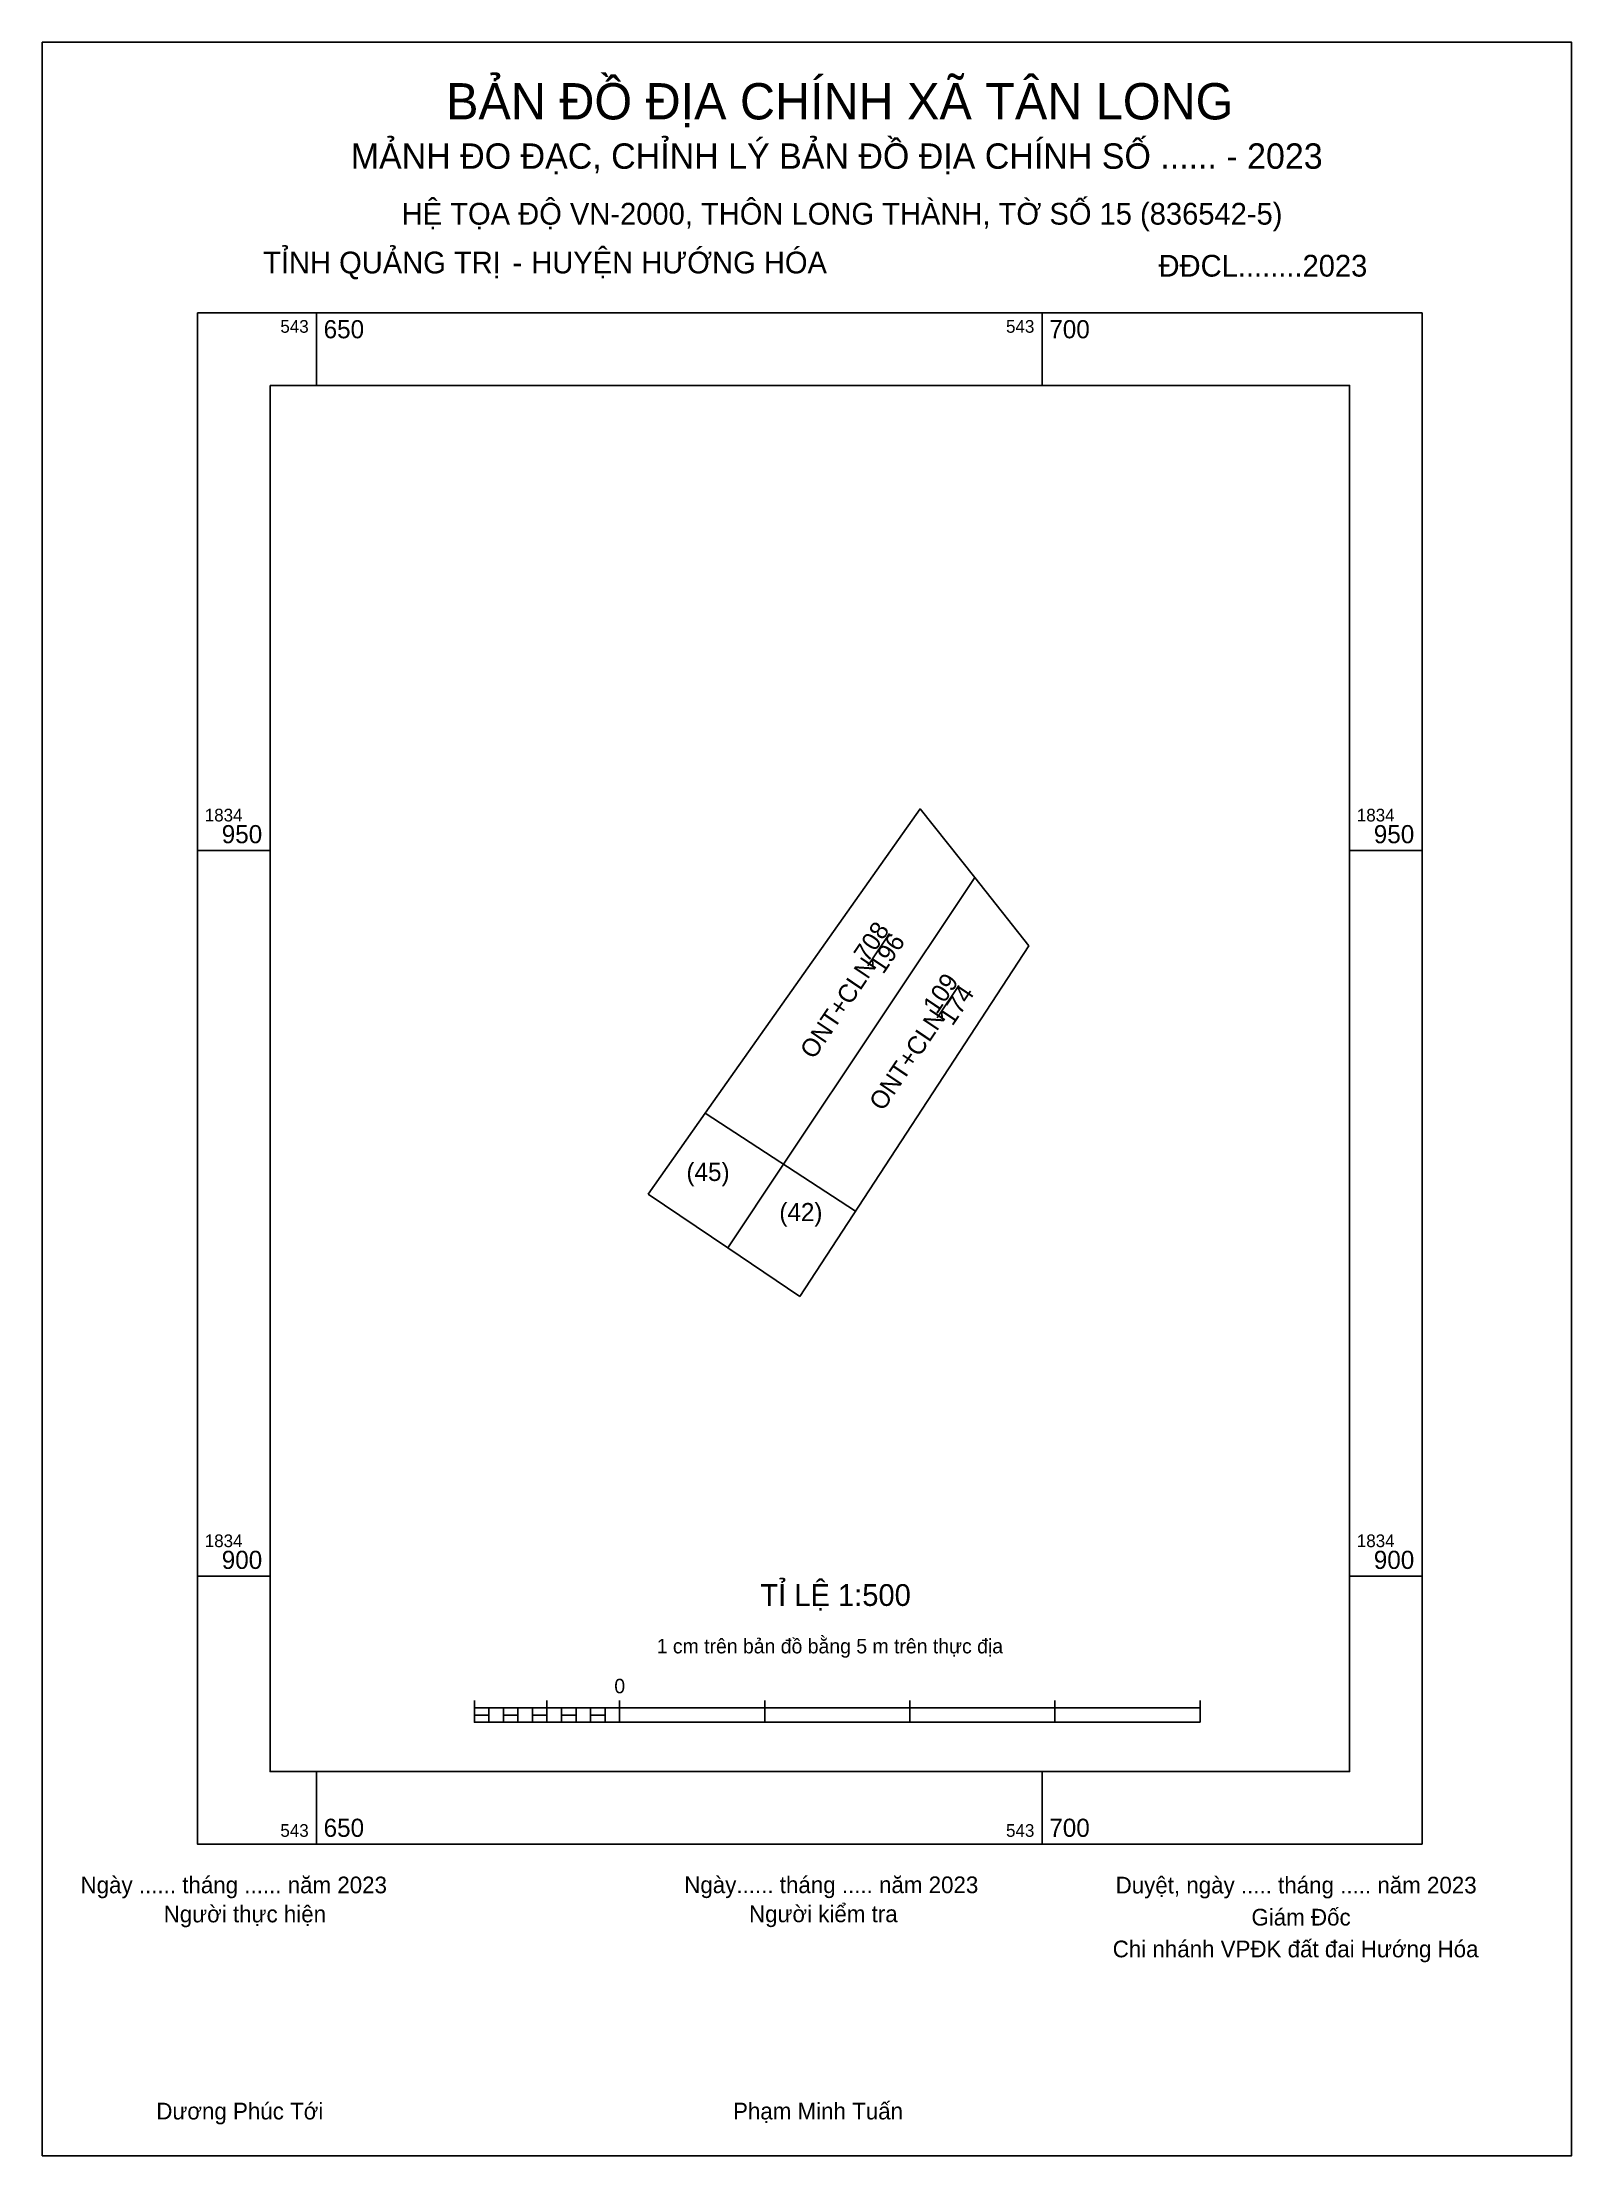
# Model space of a CAD drawing. Extents: x 543631 to 543736, y 1834860 to 1835006.
import ezdxf

# ---------------------------------------------------------------- set-up
doc = ezdxf.new("R2010")
doc.units = 0
for name, color, linetype in [('Level 1', 7, 'Continuous'), ('Level 10', 7, 'Continuous'), ('Level 2', 7, 'Continuous'), ('Level 6', 7, 'Continuous'), ('Level 62', 7, 'Continuous'), ('Level 63', 7, 'Continuous')]:
    doc.layers.add(name, color=color, linetype=linetype)

msp = doc.modelspace()

# ---------------------------------------------------------------- linework, layer by layer
at = {"layer": 'Level 1'}
for p, q in [((543631.12, 1835005.69), (543631.12, 1835005.69)), ((543736.5, 1834860.07), (543736.5, 1834860.07))]:
    msp.add_line(p, q, dxfattribs=at)
at = {"layer": 'Level 10'}
msp.add_lwpolyline([(543672.86, 1834926.32), (543676.8, 1834931.89), (543691.6, 1834952.86), (543695.36, 1834948.13), (543682.18, 1834928.39), (543678.34, 1834922.63)], close=True, dxfattribs=at)
at = {"layer": 'Level 2'}
for p, q in [((543695.36, 1834948.13), (543699.09, 1834943.43)), ((543699.09, 1834943.43), (543683.32, 1834919.28)), ((543676.8, 1834931.89), (543687.15, 1834925.15)), ((543683.32, 1834919.28), (543678.34, 1834922.63))]:
    msp.add_line(p, q, dxfattribs=at)
msp.add_lwpolyline([(543631.11, 1835005.69), (543736.49, 1835005.69), (543736.49, 1834860.07), (543631.11, 1834860.07)], close=True, dxfattribs=at)
at = {"layer": 'Level 62'}
msp.add_lwpolyline([(543646.81, 1834982.04), (543721.19, 1834982.04), (543721.19, 1834886.54), (543646.81, 1834886.54)], close=True, dxfattribs=at)
at = {"layer": 'Level 63'}
for p, q in [((543631.11, 1835003.19), (543631.11, 1835005.69)), ((543631.11, 1835005.69), (543633.61, 1835005.69)), ((543631.11, 1835003.19), (543631.11, 1835005.69)), ((543631.11, 1835005.69), (543633.61, 1835005.69)), ((543733.99, 1835005.69), (543736.49, 1835005.69)), ((543733.99, 1835005.69), (543736.49, 1835005.69)), ((543736.49, 1835005.69), (543736.49, 1835003.19)), ((543736.49, 1835005.69), (543736.49, 1835003.19)), ((543631.11, 1835003.19), (543631.11, 1835003.19)), ((543631.11, 1835003.19), (543631.11, 1835003.19)), ((543650, 1834987.04), (543650, 1834982.04)), ((543700, 1834987.04), (543700, 1834982.04)), ((543641.81, 1834950), (543646.81, 1834950)), ((543721.19, 1834950), (543726.19, 1834950)), ((543688, 1834942.06), (543689.49, 1834944.28)), ((543692.77, 1834938.48), (543694.26, 1834940.7)), ((543641.81, 1834900), (543646.81, 1834900)), ((543721.19, 1834900), (543726.19, 1834900)), ((543660.89, 1834891.43), (543660.89, 1834889.93)), ((543660.89, 1834890.93), (543710.89, 1834890.93)), ((543661.89, 1834890.93), (543661.89, 1834889.93)), ((543662.89, 1834890.93), (543662.89, 1834889.93)), ((543663.89, 1834890.93), (543663.89, 1834889.93)), ((543664.89, 1834890.93), (543664.89, 1834889.93)), ((543665.89, 1834891.43), (543665.89, 1834889.93)), ((543665.89, 1834890.93), (543665.89, 1834889.93)), ((543666.89, 1834890.93), (543666.89, 1834889.93)), ((543667.89, 1834890.93), (543667.89, 1834889.93)), ((543668.89, 1834890.93), (543668.89, 1834889.93)), ((543669.89, 1834890.93), (543669.89, 1834889.93)), ((543670.89, 1834891.43), (543670.89, 1834889.93)), ((543670.89, 1834890.93), (543670.89, 1834889.93)), ((543680.89, 1834891.43), (543680.89, 1834889.93)), ((543690.89, 1834891.43), (543690.89, 1834889.93)), ((543700.89, 1834891.43), (543700.89, 1834889.93)), ((543710.89, 1834891.43), (543710.89, 1834889.93)), ((543660.89, 1834889.93), (543710.89, 1834889.93)), ((543650, 1834886.54), (543650, 1834881.54)), ((543700, 1834886.54), (543700, 1834881.54)), ((543631.11, 1834860.07), (543631.11, 1834862.57)), ((543631.11, 1834860.07), (543631.11, 1834862.57)), ((543736.49, 1834862.57), (543736.49, 1834860.07)), ((543736.49, 1834862.57), (543736.49, 1834860.07)), ((543633.61, 1834860.07), (543631.11, 1834860.07)), ((543633.61, 1834860.07), (543631.11, 1834860.07)), ((543736.49, 1834860.07), (543733.99, 1834860.07)), ((543736.49, 1834860.07), (543733.99, 1834860.07))]:
    msp.add_line(p, q, dxfattribs=at)
for points in [[(543641.81, 1834987.04), (543641.81, 1834881.54), (543726.19, 1834881.54), (543726.19, 1834987.04)], [(543660.89, 1834890.43), (543661.89, 1834890.43), (543661.89, 1834889.93), (543660.89, 1834889.93)], [(543660.89, 1834890.43), (543661.89, 1834890.43), (543661.89, 1834889.93), (543660.89, 1834889.93)], [(543662.89, 1834890.43), (543663.89, 1834890.43), (543663.89, 1834889.93), (543662.89, 1834889.93)], [(543664.89, 1834890.43), (543665.89, 1834890.43), (543665.89, 1834889.93), (543664.89, 1834889.93)], [(543666.89, 1834890.43), (543667.89, 1834890.43), (543667.89, 1834889.93), (543666.89, 1834889.93)], [(543668.89, 1834890.43), (543669.89, 1834890.43), (543669.89, 1834889.93), (543668.89, 1834889.93)]]:
    msp.add_lwpolyline(points, close=True, dxfattribs=at)

# ---------------------------------------------------------------- texts
at = {"layer": 'Level 1'}
for s, p in [('708', (543687.98, 1834942.22)), ('196', (543689.06, 1834941.42)), ('ONT+CLN', (543684.28, 1834935.55)), ('109', (543692.75, 1834938.66)), ('174', (543693.83, 1834937.85)), ('ONT+CLN', (543689.04, 1834931.98))]:
    msp.add_text(s, height=1.25, rotation=56.0984, dxfattribs=at).set_placement(p)
at = {"layer": 'Level 6'}
for s, p in [('HỆ TỌA ÐỘ VN-2000, THÔN LONG THÀNH, TỜ SỐ 15 (836542-5)', (543655.88, 1834993.12)), ('TỈ LỆ 1:500', (543680.59, 1834897.95))]:
    msp.add_text(s, height=1.5, dxfattribs=at).set_placement(p)
at = {"layer": 'Level 63'}
for s, height, p in [('BẢN ĐỒ ĐỊA CHÍNH XÃ TÂN LONG', 2.5, (543658.94, 1835000.37)), ('MẢNH ĐO ĐẠC, CHỈNH LÝ BẢN ĐỒ ÐỊA CHÍNH SỐ ...... - 2023', 1.75, (543652.37, 1834996.97)), ('TỈNH QUẢNG TRỊ', 1.5, (543646.33, 1834989.76)), (' HUYỆN HƯỚNG HÓA', 1.5, (543664.25, 1834989.76)), ('ĐĐCL........2023', 1.5, (543708.03, 1834989.54)), ('-', 1.5, (543663.51, 1834989.76)), ('543', 0.875, (543647.52, 1834985.67)), ('650', 1.25, (543650.5, 1834985.29)), ('543', 0.875, (543697.52, 1834985.67)), ('700', 1.25, (543700.5, 1834985.29)), ('1834', 0.875, (543642.31, 1834952)), ('950', 1.25, (543643.48, 1834950.5)), ('1834', 0.875, (543721.69, 1834952)), ('950', 1.25, (543722.86, 1834950.5)), ('(45)', 1.25, (543675.5, 1834927.23)), ('(42)', 1.25, (543681.9, 1834924.46)), ('1834', 0.875, (543642.31, 1834902)), ('1834', 0.875, (543721.69, 1834902)), ('900', 1.25, (543643.48, 1834900.5)), ('900', 1.25, (543722.86, 1834900.5)), ('1 cm trên bản đồ bằng 5 m trên thực địa', 1, (543673.45, 1834894.68)), ('0', 1, (543670.53, 1834891.93)), ('650', 1.25, (543650.5, 1834882.04)), ('700', 1.25, (543700.5, 1834882.04)), ('543', 0.875, (543647.52, 1834882.04)), ('543', 0.875, (543697.52, 1834882.04)), ('Ngày ...... tháng ...... năm 2023', 1.15, (543633.75, 1834878.15)), ('Ngày...... tháng ..... năm 2023', 1.15, (543675.35, 1834878.16)), ('Duyệt, ngày ..... tháng ..... năm 2023', 1.15, (543705.07, 1834878.14)), ('Người thực hiện', 1.15, (543639.48, 1834876.15)), ('Người kiểm tra', 1.15, (543679.81, 1834876.16)), ('Giám Đốc', 1.15, (543714.43, 1834875.93)), ('Chi nhánh VPĐK đất đai Hướng Hóa', 1.15, (543704.87, 1834873.74)), ('Dương Phúc Tới', 1.15, (543638.97, 1834862.57)), ('Phạm Minh Tuấn', 1.15, (543678.71, 1834862.57))]:
    msp.add_text(s, height=height, dxfattribs=at).set_placement(p)

doc.saveas('drawing.dxf')
